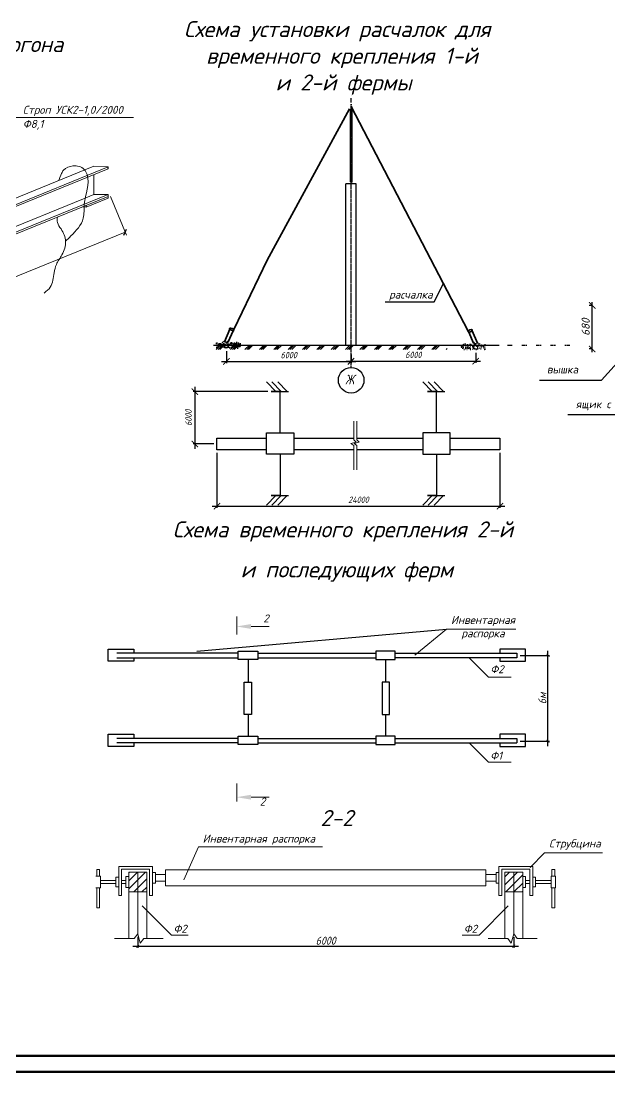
# Model space of a CAD drawing. Header units: millimetres. Extents: x -345369 to 252202, y 74562 to 424723.
# Drawn here: x -18678 to -279, y 277053 to 309876 of the extents above; entities that cross this region are included whole.
import ezdxf

# ---------------------------------------------------------------- set-up
doc = ezdxf.new("R2010")
doc.units = ezdxf.units.MM
doc.linetypes.add('CENTER', pattern=[50.8, 31.75, -6.35, 6.35, -6.35])
doc.linetypes.add('Штрихпунктирная', pattern=[670.277762, 352.777767, -176.388884, 0, -141.111112])
for name, color, linetype, lineweight in [('00AXES', 130, 'CENTER', 25), ('Выносные', 250, 'Continuous', 15), ('колонны', 7, 'Continuous', 60), ('Контур', 7, 'Continuous', 25), ('ТОнкая', 7, 'Continuous', 35), ('тонкая0.09', 7, 'Continuous', 9)]:
    doc.layers.add(name, color=color, linetype=linetype, lineweight=lineweight)
for name, color, linetype in [('Земля_пл', 250, 'Continuous'), ('Осев_лин', 251, 'Штрихпунктирная'), ('Перегородки_пл', 250, 'Continuous'), ('Разрез', 151, 'Continuous'), ('стены тонкая', 7, 'Continuous'), ('Стены_фас', 7, 'Continuous'), ('Ферма НОВ', 250, 'Continuous')]:
    doc.layers.add(name, color=color, linetype=linetype)
doc.styles.add('100+', font='isocpeur.TTF', dxfattribs={"width": 0.9, "oblique": 15, "height": 120})
doc.styles.add('PSTUDIO', font='isocpeur.TTF', dxfattribs={"oblique": 10, "height": 350})
doc.styles.get("Standard").update_dxf_attribs({"font": 'isocpeur.TTF', "oblique": 15})
doc.styles.add('TXT200N', font='isocpeur.TTF', dxfattribs={"width": 0.9, "oblique": 15, "height": 200})
doc.styles.add('Т-250-наклон', font='isocpeur.TTF', dxfattribs={"width": 0.8, "oblique": 15})
doc.dimstyles.new('ARKO_TICK$0', dxfattribs={"dimscale": 100, "dimtxt": 120, "dimasz": 1, "dimexe": 0.5, "dimexo": 1, "dimgap": 0.5, "dimtad": 1, "dimdec": 0, "dimlfac": 2, "dimzin": 0, "dimdsep": 46, "dimtxsty": '100+', "dimblk": 'ARCHTICK', "dimcen": 1, "dimdle": 1.5, "dimclrt": 256, "dimadec": 0, "dimazin": 0, "dimtfac": 1, "dimtdec": 0, "dimtix": 1, "dimtmove": 0, "dimatfit": 3, "dimldrblk": 'dblk_0', "dimfxl": 1, "dimtolj": 1, "dimtzin": 0, "dimarcsym": 0})
doc.dimstyles.new('ss50', dxfattribs={"dimtxt": 125, "dimasz": 150, "dimexe": 100, "dimexo": 100, "dimgap": 31.25, "dimtad": 1, "dimdec": 0, "dimdsep": 46, "dimtxsty": 'Standard', "dimblk": 'OBLIQUE', "dimcen": 125, "dimdle": 100, "dimadec": 0, "dimazin": 0, "dimtfac": 1, "dimtdec": 0, "dimtmove": 1, "dimatfit": 3, "dimfxl": 1, "dimarcsym": 0})
doc.dimstyles.new('Копия(2) ARKO_TICK', dxfattribs={"dimscale": 100, "dimtxt": 200, "dimasz": 2, "dimexe": 0.5, "dimexo": 1, "dimgap": 1, "dimtad": 1, "dimdec": 0, "dimzin": 0, "dimtxsty": 'TXT200N', "dimblk": 'ARCHTICK', "dimcen": 1, "dimdle": 1.5, "dimadec": 1, "dimazin": 0, "dimtfac": 1, "dimtdec": 0, "dimtix": 1, "dimtmove": 0, "dimatfit": 3, "dimfxl": 1, "dimtolj": 1, "dimtzin": 0, "dimarcsym": 0})

# ---------------------------------------------------------------- blocks, each defined once
blk = doc.blocks.new('_ArchTick')
at = {"color": 0, "linetype": 'ByBlock', "const_width": 0.15}
blk.add_lwpolyline([(-0.5, -0.5), (0.5, 0.5)], dxfattribs=at)
blk = doc.blocks.new('*D495')
at = {"color": 0, "lineweight": -2, "transparency": 16777216}
for p, q in [((-15182, 280979), (-3138, 280979)), ((-15032, 281269), (-15032, 280929)), ((-3288, 281265), (-3288, 280929))]:
    blk.add_line(p, q, dxfattribs=at)
at = {"layer": 'Defpoints', "color": 0, "transparency": 16777216}
for p in [(-15032, 281369), (-3288, 281365), (-3288, 280979)]:
    blk.add_point(p, dxfattribs=at)
at = {"color": 0, "lineweight": -2, "transparency": 16777216, "xscale": 100, "yscale": 100, "zscale": 100, "rotation": 180}
blk.add_blockref('_ArchTick', (-15032, 280979), dxfattribs=at)
at = {"color": 0, "lineweight": -2, "transparency": 16777216, "xscale": 100, "yscale": 100, "zscale": 100}
blk.add_blockref('_ArchTick', (-3288, 280979), dxfattribs=at)
at = {"lineweight": 25, "transparency": 16777216, "insert": (-9160, 281154), "char_height": 120, "attachment_point": 5, "style": '100+'}
blk.add_mtext('\\A1;{\\H2.0833x;6000}', dxfattribs=at)
blk = doc.blocks.new('dblk_0')
at = {"color": 0, "linetype": 'ByBlock'}
for p, q in [((1, 1), (-1, -1)), ((-1, 0), (1, 0)), ((0, 1), (0, -1))]:
    blk.add_line(p, q, dxfattribs=at)
blk = doc.blocks.new('*D529')
at = {"color": 0, "lineweight": -2, "transparency": 16777216}
for p, q in [((-2219, 287230), (-2219, 290211)), ((-3089, 290061), (-2169, 290061)), ((-3089, 287380), (-2169, 287380))]:
    blk.add_line(p, q, dxfattribs=at)
at = {"layer": 'Defpoints', "color": 0, "transparency": 16777216}
for p in [(-3189, 290061), (-2219, 290061), (-3189, 287380)]:
    blk.add_point(p, dxfattribs=at)
at = {"color": 0, "lineweight": -2, "transparency": 16777216, "xscale": 100, "yscale": 100, "zscale": 100}
for p, rotation in [((-2219, 290061), 90), ((-2219, 287380), 270)]:
    blk.add_blockref('_ArchTick', p, dxfattribs=dict(at, rotation=rotation))
at = {"lineweight": 25, "transparency": 16777216, "insert": (-2394, 288720), "char_height": 120, "attachment_point": 5, "rotation": 90, "style": '100+'}
blk.add_mtext('\\A1;{\\H2.0833x;6м}', dxfattribs=at)
blk = doc.blocks.new('*D530')
at = {"layer": 'Defpoints', "color": 0, "transparency": 16777216}
for p in [(-12556, 296488), (-3718, 296488), (-3718, 294726)]:
    blk.add_point(p, dxfattribs=at)
at = {"layer": 'тонкая0.09', "color": 0, "lineweight": -2, "transparency": 16777216}
for p, q in [((-12556, 296388), (-12556, 294676)), ((-3718, 296388), (-3718, 294676)), ((-12706, 294726), (-3568, 294726))]:
    blk.add_line(p, q, dxfattribs=at)
at = {"layer": 'тонкая0.09', "color": 0, "lineweight": -2, "transparency": 16777216, "xscale": 200, "yscale": 200, "zscale": 200, "rotation": 180}
blk.add_blockref('_ArchTick', (-12556, 294726), dxfattribs=at)
at = {"layer": 'тонкая0.09', "color": 0, "lineweight": -2, "transparency": 16777216, "xscale": 200, "yscale": 200, "zscale": 200}
blk.add_blockref('_ArchTick', (-3718, 294726), dxfattribs=at)
at = {"layer": 'тонкая0.09', "color": 0, "lineweight": 25, "transparency": 16777216, "insert": (-8137, 294926), "char_height": 200, "attachment_point": 5, "style": 'TXT200N'}
blk.add_mtext('\\A1;24000', dxfattribs=at)
blk = doc.blocks.new('*D531')
at = {"layer": 'Defpoints', "color": 0, "transparency": 16777216}
for p in [(-12261, 299661), (-8369, 299564), (-8369, 299243)]:
    blk.add_point(p, dxfattribs=at)
at = {"layer": 'тонкая0.09', "color": 0, "lineweight": -2, "transparency": 16777216}
for p, q in [((-12261, 299561), (-12261, 299193)), ((-8369, 299464), (-8369, 299193)), ((-12411, 299243), (-8219, 299243))]:
    blk.add_line(p, q, dxfattribs=at)
at = {"layer": 'тонкая0.09', "color": 0, "lineweight": -2, "transparency": 16777216, "xscale": 200, "yscale": 200, "zscale": 200, "rotation": 180}
blk.add_blockref('_ArchTick', (-12261, 299243), dxfattribs=at)
at = {"layer": 'тонкая0.09', "color": 0, "lineweight": -2, "transparency": 16777216, "xscale": 200, "yscale": 200, "zscale": 200}
blk.add_blockref('_ArchTick', (-8369, 299243), dxfattribs=at)
at = {"layer": 'тонкая0.09', "color": 0, "lineweight": 25, "transparency": 16777216, "insert": (-10315, 299443), "char_height": 200, "attachment_point": 5, "style": 'TXT200N'}
blk.add_mtext('\\A1;6000', dxfattribs=at)
blk = doc.blocks.new('*D532')
at = {"layer": 'Defpoints', "color": 0, "transparency": 16777216}
for p in [(-4474, 299615), (-8369, 299243), (-4474, 299251)]:
    blk.add_point(p, dxfattribs=at)
at = {"layer": 'тонкая0.09', "color": 0, "lineweight": -2, "transparency": 16777216}
for p, q in [((-4474, 299515), (-4474, 299201)), ((-8519, 299251), (-4324, 299251)), ((-8369, 299343), (-8369, 299301))]:
    blk.add_line(p, q, dxfattribs=at)
at = {"layer": 'тонкая0.09', "color": 0, "lineweight": -2, "transparency": 16777216, "xscale": 200, "yscale": 200, "zscale": 200, "rotation": 180}
blk.add_blockref('_ArchTick', (-8369, 299251), dxfattribs=at)
at = {"layer": 'тонкая0.09', "color": 0, "lineweight": -2, "transparency": 16777216, "xscale": 200, "yscale": 200, "zscale": 200}
blk.add_blockref('_ArchTick', (-4474, 299251), dxfattribs=at)
at = {"layer": 'тонкая0.09', "color": 0, "lineweight": 25, "transparency": 16777216, "insert": (-6422, 299451), "char_height": 200, "attachment_point": 5, "style": 'TXT200N'}
blk.add_mtext('\\A1;6000', dxfattribs=at)
blk = doc.blocks.new('*D533')
at = {"layer": 'Defpoints', "color": 0, "transparency": 16777216}
for p in [(-10864, 298302), (-13245, 296667), (-12556, 296667)]:
    blk.add_point(p, dxfattribs=at)
at = {"layer": 'тонкая0.09', "color": 0, "lineweight": -2, "transparency": 16777216}
for p, q in [((-13245, 298452), (-13245, 296517)), ((-10964, 298302), (-13295, 298302)), ((-12656, 296667), (-13295, 296667))]:
    blk.add_line(p, q, dxfattribs=at)
at = {"layer": 'тонкая0.09', "color": 0, "lineweight": -2, "transparency": 16777216, "xscale": 200, "yscale": 200, "zscale": 200}
for p, rotation in [((-13245, 298302), 90), ((-13245, 296667), 270)]:
    blk.add_blockref('_ArchTick', p, dxfattribs=dict(at, rotation=rotation))
at = {"layer": 'тонкая0.09', "color": 0, "lineweight": 25, "transparency": 16777216, "insert": (-13445, 297484), "char_height": 200, "attachment_point": 5, "rotation": 90, "style": 'TXT200N'}
blk.add_mtext('\\A1;6000', dxfattribs=at)
blk = doc.blocks.new('*D491')
at = {"color": 0, "lineweight": -2, "transparency": 16777216}
for p, q in [((-833, 300995), (-934, 300995)), ((-834, 299535), (-834, 301095)), ((-833, 299635), (-934, 299635))]:
    blk.add_line(p, q, dxfattribs=at)
at = {"layer": 'Defpoints', "color": 0, "transparency": 16777216}
for p in [(-834, 300995), (345, 300995), (287, 299635)]:
    blk.add_point(p, dxfattribs=at)
at = {"color": 0, "lineweight": -2, "transparency": 16777216, "xscale": 200, "yscale": 200, "zscale": 200}
for p, rotation in [((-834, 300995), 90), ((-834, 299635), 270)]:
    blk.add_blockref('_ArchTick', p, dxfattribs=dict(at, rotation=rotation))
at = {"color": 0, "transparency": 16777216, "insert": (-1039, 300315), "char_height": 300, "attachment_point": 5, "rotation": 90}
blk.add_mtext('{\\H0.83333x;680}', dxfattribs=at)
blk = doc.blocks.new('_OBLIQUE')
at = {"color": 0, "linetype": 'ByBlock'}
blk.add_line((-0.5, -0.5), (0.5, 0.5), dxfattribs=at)

msp = doc.modelspace()

# ---------------------------------------------------------------- hatches: boundary and pattern name
at = {"linetype": 'Continuous', "lineweight": 15}
h = msp.add_hatch(dxfattribs=at)
h.set_pattern_fill('ANSI31', color=256, scale=56.25, style=0)
h.set_pattern_definition([(45, (-41884.18, 249632.03), (-126.28485, 126.28485), [])])
h.paths.add_polyline_path([(-15030.466041, 283294.289266), (-15311.716041, 283294.289266), (-15311.716041, 282675.539266), (-15030.466041, 282675.539266)])
h.paths.add_polyline_path([(-15030.466041, 282675.539266), (-14749.216041, 282675.539266), (-14749.216041, 283294.289266), (-15030.466041, 283294.289266)])
h.paths.add_polyline_path([(-3287.87048, 283294.289266), (-3569.12048, 283294.289266), (-3569.12048, 282675.539266), (-3287.87048, 282675.539266)])
h.paths.add_polyline_path([(-3287.87048, 282675.539266), (-3006.62048, 282675.539266), (-3006.62048, 283294.289266), (-3287.87048, 283294.289266)])
at = {"layer": 'Земля_пл'}
h = msp.add_hatch(dxfattribs=at)
h.set_pattern_fill('PLAST', color=0, scale=50, angle=45, style=0)
h.set_pattern_definition([(45, (492426.42, 574168.65), (-224.5064, 224.5064), []), (45, (492398.36, 574196.7), (-224.5064, 224.5064), []), (45, (492370.3, 574224.77), (-224.5064, 224.5064), [])])
edge = h.paths.add_edge_path()
edge.add_line((-12615.436306, 299754.824642), (-12615.436306, 299618.205308))
edge.add_line((-12615.436306, 299618.205308), (-5531.91338, 299618.205308))
edge.add_line((-5369.25633, 299618.205308), (-5369.25633, 299754.824642))
edge.add_line((-846.84079, 299754.824642), (-12542.826149, 299754.824642))
h.paths.add_polyline_path([(-10179.216019, 298481.327045), (-10194.602698, 298534.218219), (-10194.602698, 298481.327045)])
at = {"layer": 'ТОнкая'}
h = msp.add_hatch(dxfattribs=at)
h.set_pattern_fill('AR-CONC', scale=0.85, style=0)
h.set_pattern_definition([(129.999875, (476141.55, 162757.27), (-154.856998, -13.547886), [16.1925, -178.1175]), (184.999875, (476141.55, 162757.27), (29.956756, 162.39808), [12.954, -142.494]), (79.548875, (476128.64, 162756.14), (-124.900802, 148.849456), [13.7615, -151.3765]), (133.815675, (476141.55, 162800.45), (-230.41726, -35.73548), [24.28875, -267.17625]), (83.364275, (476122.35, 162797.47), (-201.79314, 210.31216), [20.64225, -227.06475]), (188.815875, (476141.55, 162800.45), (-201.79346, 210.31179), [19.431, -213.741]), (158.999875, (476119.96, 162789.65), (-128.872837, -86.92541), [16.1925, -178.1175]), (213.999875, (476119.96, 162789.65), (-52.531383, 156.559886), [12.954, -142.494]), (108.548475, (476109.22, 162782.41), (-181.403866, 69.634824), [13.7615, -151.3765]), (142.499875, (476141.55, 162757.266), (-2.6251563, 71.871789), [0, -140.7668, 0, -144.653, 0, -143.03375]), (172.499875, (476141.55, 162757.27), (-56.796528, 85.153612), [0, -82.4738, 0, -137.5283, 0, -54.51475]), (212.499875, (476189.694, 162757.266), (-115.2520165, -4.8691816), [0, -53.975, 0, -168.402, 0, -223.4565]), (222.499875, (476211.28, 162757.27), (-125.909757, 21.612791), [0, -70.1675, 0, -111.8362, 0, -158.6865])])
h.paths.add_polyline_path([(-12579.870159, 299848.39678), (-12579.870566, 299661.255799), (-12556.086876, 299661.255747), (-11822.756506, 299661.254151), (-11822.756099, 299848.395132)])
h = msp.add_hatch(dxfattribs=at)
h.set_pattern_fill('AR-CONC', scale=0.85, style=0)
h.set_pattern_definition([(50, (-492882.45, 162712.02), (154.85697, -13.548223), [16.1925, -178.1175]), (355, (-492882.45, 162712.02), (-29.9564, 162.398146), [12.954, -142.494]), (100.451, (-492869.54, 162710.89), (124.901126, 148.849185), [13.7615, -151.3765]), (46.1842, (-492882.45, 162755.2), (230.417185, -35.73598), [24.28875, -267.17625]), (96.6356, (-492863.25, 162752.22), (201.7936, 210.31172), [20.64225, -227.06475]), (351.184, (-492882.45, 162755.2), (201.79391, 210.31135), [19.431, -213.741]), (21, (-492860.86, 162744.4), (128.872648, -86.92569), [16.1925, -178.1175]), (326, (-492860.86, 162744.4), (52.531724, 156.55977), [12.954, -142.494]), (71.4514, (-492850.12, 162737.16), (181.404017, 69.63443), [13.7615, -151.3765]), (37.5, (-492882.447, 162712.02), (2.625313, 71.871783), [0, -140.7668, 0, -144.653, 0, -143.03375]), (7.5, (-492882.45, 162712.02), (56.796713, 85.153489), [0, -82.4738, 0, -137.5283, 0, -54.51475]), (327.5, (-492930.59, 162712.02), (115.252006, -4.8694324), [0, -53.975, 0, -168.402, 0, -223.4565]), (317.5, (-492952.18, 162712.02), (125.909804, 21.612517), [0, -70.1675, 0, -111.8362, 0, -158.6865])])
h.paths.add_polyline_path([(-4917.844063, 299802.086996), (-4917.844063, 299614.946015), (-4184.513694, 299614.946015), (-4160.730003, 299614.946015), (-4160.730003, 299802.086996)])

# ---------------------------------------------------------------- linework, layer by layer
at = {"linetype": 'Continuous', "lineweight": 15, "ltscale": 10}
msp.add_line((-15159.99356, 306860.300287), (-18849.286682, 306860.300287), dxfattribs=at)
at = {"lineweight": 15}
for p, q in [((-19155.807261, 304222.091476), (-16399.923569, 305346.600867)), ((-19112.13569, 304035.103482), (-15958.349656, 305321.972743)), ((-19103.432515, 303979.21443), (-15958.349656, 305262.532452)), ((-16404.235201, 304457.839204), (-16401.208053, 305081.828735)), ((-19394.349607, 303237.754431), (-16727.0266, 304326.127564)), ((-19238.658569, 303060.733654), (-15958.349656, 304399.229248)), ((-19207.65678, 303132.8239), (-15958.177578, 304458.739753)), ((-16727.0266, 304326.127564), (-16404.235201, 304457.839204)), ((-16641.926401, 304061.843408), (-15958.349656, 304340.769718))]:
    msp.add_line(p, q, dxfattribs=at)
at = {"lineweight": 15, "ltscale": 10}
for p, q in [((-16399.923569, 305346.600867), (-15958.349656, 305321.972743)), ((-16405.547556, 304457.839204), (-15958.177578, 304458.739753)), ((-16767.795486, 304068.94338), (-16641.754323, 304061.913623))]:
    msp.add_line(p, q, dxfattribs=at)
at = {"lineweight": 25}
msp.add_line((-15958.349656, 305262.532452), (-15958.801393, 305321.788417), dxfattribs=at)
at = {"lineweight": 15, "ltscale": 100}
for p, q in [((-15958.349656, 304405.724751), (-15958.456373, 304458.739192)), ((-15958.349656, 304340.769718), (-15958.349656, 304405.724751)), ((-15880.626189, 304400.422629), (-15386.208243, 303188.731233)), ((-16641.926401, 304061.843408), (-16641.926401, 304120.302938)), ((-25875.500403, 299022.090432), (-15425.877113, 303285.949445))]:
    msp.add_line(p, q, dxfattribs=at)
at = {"color": 7, "lineweight": 25}
for p, q in [((-11014.223594, 298608.318832), (-10721.304791, 298302.32215)), ((-10839.731777, 298608.318832), (-10546.812974, 298302.32215)), ((-10656.667862, 298608.318832), (-10363.749059, 298302.32215)), ((-6130.339613, 298608.318832), (-5837.42081, 298302.32215)), ((-5955.847796, 298608.318832), (-5662.928993, 298302.32215)), ((-5772.783881, 298608.318832), (-5479.865078, 298302.32215)), ((-11014.223594, 294752.075625), (-10721.304791, 295058.072307)), ((-10839.731777, 294752.075625), (-10546.812974, 295058.072307)), ((-10656.667862, 294752.075625), (-10363.749059, 295058.072307)), ((-6130.339613, 294752.075625), (-5837.42081, 295058.072307)), ((-5955.847796, 294752.075625), (-5662.928993, 295058.072307)), ((-5772.783881, 294752.075625), (-5479.865078, 295058.072307))]:
    msp.add_line(p, q, dxfattribs=at)
for p, q in [((-2480.566952, 298660.551202), (-543.930492, 298660.551202)), ((-1593.135498, 297587.662631), (2495.384646, 297587.662631))]:
    msp.add_line(p, q)
at = {"lineweight": 13}
for p, q in [((-8284.167488, 297374.285639), (-8284.167488, 296795.656538)), ((-8185.981105, 297374.285639), (-8185.981105, 296795.656538)), ((-8212.61449, 296726.98664), (-8374.023557, 296678.041614)), ((-8284.167488, 296795.656538), (-8212.61449, 296726.98664)), ((-8114.428107, 296726.98664), (-8275.837174, 296678.041614)), ((-8185.981105, 296795.656538), (-8114.428107, 296726.98664)), ((-8374.023557, 296678.041614), (-8284.167488, 296620.459234)), ((-8284.167488, 296620.459234), (-8284.167488, 295856.501391)), ((-8275.837174, 296678.041614), (-8185.981105, 296620.459234)), ((-8185.981105, 296620.459234), (-8185.981105, 295856.501391))]:
    msp.add_line(p, q, dxfattribs=at)
at = {"linetype": 'Continuous', "lineweight": 9}
for p, q in [((-6374.731948, 290066.819601), (-5386.158644, 290879.922015)), ((-5386.158644, 290879.922015), (-3217.500615, 290879.922015)), ((-4676.138619, 289991.048961), (-4070.971916, 289386.322526)), ((-4070.971916, 289386.322526), (-3367.669935, 289386.322526)), ((-4676.138619, 287332.825944), (-4070.971916, 286728.099509)), ((-4070.971916, 286728.099509), (-3367.669935, 286728.099509)), ((-13588.74859, 283054.140244), (-13134.873563, 284082.552207)), ((-13134.873563, 284082.552207), (-9263.045771, 284082.552207)), ((-2774.556666, 283440.788358), (-2320.681639, 283894.333185)), ((-14889.856085, 282237.110055), (-13982.106031, 281330.020402)), ((-3461.462324, 282237.110055), (-4369.212378, 281330.020402)), ((-13982.106031, 281330.020402), (-13454.629545, 281330.020402)), ((-4369.212378, 281330.020402), (-4896.688864, 281330.020402))]:
    msp.add_line(p, q, dxfattribs=at)
at = {"linetype": 'Continuous', "lineweight": 15}
for p, q in [((-2320.681639, 283894.333185), (-516.937358, 283894.333185)), ((-16312.976196, 283170.449899), (-16312.976196, 283378.415489)), ((-16312.976196, 283378.415489), (-16222.976196, 283378.415489)), ((-16222.976196, 283170.449899), (-16222.976196, 283378.415489)), ((-15626.716041, 283474.289266), (-15626.716041, 282560.073537)), ((-15626.716041, 283474.289266), (-14569.216041, 283474.289266)), ((-15536.716041, 283384.289266), (-15536.716041, 282560.073537)), ((-15536.716041, 283384.289266), (-14659.216041, 283384.289266)), ((-15311.716041, 283294.289266), (-15311.716041, 282675.539266)), ((-15311.716041, 283294.289266), (-14749.216041, 283294.289266)), ((-15311.716041, 283294.289266), (-15311.716041, 281225.294502)), ((-14749.216041, 283294.289266), (-14749.216041, 282675.539266)), ((-14749.216041, 283294.289266), (-14749.216041, 281225.294502)), ((-14659.216041, 283384.289266), (-14659.216041, 282560.073537)), ((-14569.216041, 283474.289266), (-14569.216041, 282560.073537)), ((-14569.216041, 283285.816515), (-14479.216041, 283285.816515)), ((-14569.216041, 283285.816515), (-14569.216041, 282948.316515)), ((-14479.216041, 283285.816515), (-14479.216041, 282948.316515)), ((-14163.997157, 283224.533889), (-14163.997157, 283371.030252)), ((-14163.997157, 283371.030252), (-9544.549223, 283371.030252)), ((-9544.549223, 283371.030252), (-4154.339364, 283371.030252)), ((-4154.339364, 283224.533889), (-4154.339364, 283371.030252)), ((-3749.12048, 283285.816515), (-3839.12048, 283285.816515)), ((-3839.12048, 283285.816515), (-3839.12048, 282948.316515)), ((-3749.12048, 283474.289266), (-3749.12048, 282560.073537)), ((-2691.62048, 283474.289266), (-3749.12048, 283474.289266)), ((-3749.12048, 283285.816515), (-3749.12048, 282948.316515)), ((-3659.12048, 283384.289266), (-3659.12048, 282560.073537)), ((-2781.62048, 283384.289266), (-3659.12048, 283384.289266)), ((-3006.62048, 283294.289266), (-3569.12048, 283294.289266)), ((-3569.12048, 283294.289266), (-3569.12048, 282675.539266)), ((-3569.12048, 283294.289266), (-3569.12048, 281225.294502)), ((-3006.62048, 283294.289266), (-3006.62048, 282675.539266)), ((-3006.62048, 283294.289266), (-3006.62048, 281225.294502)), ((-2781.62048, 283384.289266), (-2781.62048, 282560.073537)), ((-2691.62048, 283474.289266), (-2691.62048, 282560.073537)), ((-2005.360325, 283378.415489), (-2095.360325, 283378.415489)), ((-2095.360325, 283170.449899), (-2095.360325, 283378.415489)), ((-2005.360325, 283170.449899), (-2005.360325, 283378.415489)), ((-16198.735254, 283170.449899), (-16337.217138, 283170.449899)), ((-16312.976196, 283170.449899), (-16222.976196, 283170.449899)), ((-16198.735254, 282984.914266), (-16198.735254, 283170.449899)), ((-16198.735254, 283029.914266), (-15716.716041, 283029.914266)), ((-16198.735254, 282984.914266), (-16198.735254, 282799.378633)), ((-16198.735254, 282939.914266), (-15716.716041, 282939.914266)), ((-15716.716041, 283135.440667), (-15626.716041, 283135.440667)), ((-15716.716041, 283135.440667), (-15716.716041, 282834.387865)), ((-15536.716041, 283029.914266), (-15401.716041, 283029.914266)), ((-15536.716041, 282939.914266), (-15401.716041, 282939.914266)), ((-15401.716041, 283153.664266), (-15311.716041, 283153.664266)), ((-15401.716041, 283153.664266), (-15401.716041, 282816.164266)), ((-15401.716041, 283029.914266), (-15401.716041, 282939.914266)), ((-15311.716041, 283153.664266), (-15311.716041, 282816.164266)), ((-14569.216041, 282948.316515), (-14479.216041, 282948.316515)), ((-14479.216041, 283224.533889), (-14163.997157, 283224.533889)), ((-14479.216041, 283009.599141), (-14163.997157, 283009.599141)), ((-14163.997157, 283224.533889), (-14163.997157, 283009.599141)), ((-14163.997157, 283009.599141), (-14163.997157, 282863.102778)), ((-3839.12048, 283224.533889), (-4154.339364, 283224.533889)), ((-4154.339364, 283224.533889), (-4154.339364, 283009.599141)), ((-3839.12048, 283009.599141), (-4154.339364, 283009.599141)), ((-4154.339364, 283009.599141), (-4154.339364, 282863.102778)), ((-3749.12048, 282948.316515), (-3839.12048, 282948.316515)), ((-3006.62048, 283153.664266), (-3006.62048, 282816.164266)), ((-2916.62048, 283153.664266), (-3006.62048, 283153.664266)), ((-2916.62048, 283153.664266), (-2916.62048, 282816.164266)), ((-2916.62048, 283029.914266), (-2916.62048, 282939.914266)), ((-2781.62048, 283029.914266), (-2916.62048, 283029.914266)), ((-2781.62048, 282939.914266), (-2916.62048, 282939.914266)), ((-2601.62048, 283135.440667), (-2691.62048, 283135.440667)), ((-2601.62048, 283135.440667), (-2601.62048, 282834.387865)), ((-2119.601266, 283029.914266), (-2601.62048, 283029.914266)), ((-2119.601266, 282939.914266), (-2601.62048, 282939.914266)), ((-2119.601266, 282984.914266), (-2119.601266, 283170.449899)), ((-2119.601266, 283170.449899), (-1981.119383, 283170.449899)), ((-2119.601266, 282984.914266), (-2119.601266, 282799.378633)), ((-2005.360325, 283170.449899), (-2095.360325, 283170.449899)), ((-1981.119383, 283170.449899), (-1981.119383, 282984.914266)), ((-1981.119383, 282799.378633), (-1981.119383, 282984.914266)), ((-16198.735254, 282799.378633), (-16337.217138, 282799.378633)), ((-16312.976196, 282183.8267), (-16312.976196, 282799.378633)), ((-16222.976196, 282183.8267), (-16222.976196, 282799.378633)), ((-15716.716041, 282834.387865), (-15626.716041, 282834.387865)), ((-15401.716041, 282816.164266), (-15311.716041, 282816.164266)), ((-15311.716041, 282675.539266), (-14749.216041, 282675.539266)), ((-14163.997157, 282863.102778), (-9544.549223, 282863.102778)), ((-9544.549223, 282863.102778), (-4154.339364, 282863.102778)), ((-3006.62048, 282675.539266), (-3569.12048, 282675.539266)), ((-2916.62048, 282816.164266), (-3006.62048, 282816.164266)), ((-2601.62048, 282834.387865), (-2691.62048, 282834.387865)), ((-2119.601266, 282799.378633), (-1981.119383, 282799.378633)), ((-2095.360325, 282183.8267), (-2095.360325, 282799.378633)), ((-2005.360325, 282183.8267), (-2005.360325, 282799.378633)), ((-15626.716041, 282560.073537), (-15536.716041, 282560.073537)), ((-14659.216041, 282560.073537), (-14569.216041, 282560.073537)), ((-3659.12048, 282560.073537), (-3749.12048, 282560.073537)), ((-2691.62048, 282560.073537), (-2781.62048, 282560.073537)), ((-16312.976196, 282183.8267), (-16222.976196, 282183.8267)), ((-2005.360325, 282183.8267), (-2095.360325, 282183.8267)), ((-15142.031253, 281225.294502), (-15031.583325, 281369.199675)), ((-14954.533855, 281081.389328), (-15031.583325, 281369.199675)), ((-3363.802665, 281081.389328), (-3286.753195, 281369.199675)), ((-3176.305268, 281225.294502), (-3286.753195, 281369.199675)), ((-15760.482435, 281225.294502), (-15142.031253, 281225.294502)), ((-14954.533855, 281081.389328), (-14844.085928, 281225.294502)), ((-14844.085928, 281225.294502), (-14235.786553, 281225.294502)), ((-3474.250593, 281225.294502), (-4082.549968, 281225.294502)), ((-3363.802665, 281081.389328), (-3474.250593, 281225.294502)), ((-2557.854086, 281225.294502), (-3176.305268, 281225.294502))]:
    msp.add_line(p, q, dxfattribs=at)
at = {"linetype": 'Continuous', "lineweight": 15, "ltscale": 180}
for p, q in [((-15030.466041, 283294.289266), (-15030.466041, 281365.026174)), ((-3287.87048, 283294.289266), (-3287.87048, 281365.026174))]:
    msp.add_line(p, q, dxfattribs=at)
at = {"color": 0}
msp.add_circle((-8364.62567, 298657.47802), 400, dxfattribs=at)
at = {"lineweight": 15}
msp.add_open_spline([(-17286.366641, 302996.755077), (-17231.67171, 303051.284991), (-17019.228658, 303263.08709), (-16672.026124, 303620.439155), (-16749.847381, 304324.868966), (-16483.24672, 304849.917667), (-16718.514092, 305313.971545), (-17048.46589, 305396.464124), (-17303.419189, 305277.090803), (-17394.178222, 305166.326467), (-17497.553194, 304898.724629)], degree=3, knots=[0, 0, 0, 0, 742.9558917237, 2885.7484955196, 4289.727577353, 7250.3116484527, 7828.9102629026, 9002.6262767022, 10030.0777043076, 10351.0282059891, 10351.0282059891, 10351.0282059891, 10351.0282059891], dxfattribs=at)
msp.add_spline([(-17541.232754, 303753.350427), (-17541.232754, 303581.023522), (-17426.778678, 303382.783247), (-17286.366641, 302996.755077), (-17399.759304, 302573.5679), (-17574.016886, 302271.744915), (-17642.530759, 302016.047658), (-17762.766764, 301567.320777), (-17950.098086, 301379.989455)], degree=3, dxfattribs=at)
at = {"layer": '00AXES', "linetype": 'CENTER', "ltscale": 2}
msp.add_line((-8369.25633, 299057.451215), (-8369.25633, 307230.779827), dxfattribs=at)
at = {"layer": 'Выносные', "color": 7, "lineweight": 25, "ltscale": 500}
msp.add_line((-543.930492, 298660.551202), (339.747019, 299634.832161), dxfattribs=at)
at = {"layer": 'колонны', "color": 7, "ltscale": 100}
for p, q in [((20033.506504, 277553.283561), (-61566.493496, 277553.283561)), ((20533.506504, 277053.283561), (-63566.493496, 277053.283561))]:
    msp.add_line(p, q, dxfattribs=at)
at = {"layer": 'Осев_лин', "color": 0, "ltscale": 0.4}
msp.add_line((-8369.25633, 304646.464867), (-8369.25633, 307558.393438), dxfattribs=at)
at = {"layer": 'Перегородки_пл', "color": 0}
for p, q in [((-8529.25633, 299754.824642), (-8529.25633, 304787.615136)), ((-8209.25633, 304787.615136), (-8529.25633, 304787.615136)), ((-8209.25633, 299754.824642), (-8209.25633, 304787.615136))]:
    msp.add_line(p, q, dxfattribs=at)
at = {"layer": 'стены тонкая', "color": 7, "lineweight": 15}
for p, q in [((-11939.158139, 291277.710777), (-11939.158139, 290714.885449)), ((-11939.158139, 286064.157178), (-11939.158139, 285501.33185))]:
    msp.add_line(p, q, dxfattribs=at)
at = {"layer": 'стены тонкая', "color": 7}
for p, q in [((-11891.530696, 290131.366955), (-15688.741996, 290131.366955)), ((-15688.741996, 289991.048961), (-11891.530696, 289991.048961)), ((-15548.387588, 290131.401401), (-15688.705581, 290131.401401)), ((-11585.920023, 289939.325162), (-11585.920023, 289224.589074)), ((-7291.563969, 289939.325162), (-7291.563969, 289224.589074)), ((-6985.953296, 290131.366955), (-3188.741996, 290131.366955)), ((-3188.741996, 289991.048961), (-6985.953296, 289991.048961)), ((-3329.096404, 290131.401401), (-3188.77841, 290131.401401)), ((-3188.741996, 290131.366955), (-3188.741996, 289991.048961)), ((-11585.920023, 288216.535758), (-11585.920023, 287536.125469)), ((-7291.563969, 288216.535758), (-7291.563969, 287536.125469)), ((-11891.530696, 287473.178384), (-15688.741996, 287473.178384)), ((-11891.530696, 287332.825944), (-15688.741996, 287332.825944)), ((-15548.387588, 287473.247278), (-15688.705581, 287473.247278)), ((-15548.387588, 287473.212831), (-15688.705581, 287473.212831)), ((-6985.953296, 287473.178384), (-3188.741996, 287473.178384)), ((-6985.953296, 287332.825944), (-3188.741996, 287332.825944)), ((-3329.096404, 287473.247278), (-3188.77841, 287473.247278)), ((-3329.096404, 287473.212831), (-3188.77841, 287473.212831)), ((-3188.741996, 287473.212831), (-3188.741996, 287332.894838)), ((-3188.741996, 287473.178384), (-3188.741996, 287332.860391))]:
    msp.add_line(p, q, dxfattribs=at)
at = {"layer": 'стены тонкая'}
for points in [[(-13188.741996, 290194.31404), (-5386.158644, 290879.922015)], [(-11280.309349, 290131.366955), (-7597.174643, 290131.366955)], [(-11280.309349, 289991.014515), (-7597.174643, 289991.014515)], [(-11280.309349, 287473.178384), (-7597.174643, 287473.178384)], [(-11280.309349, 287332.825944), (-7597.174643, 287332.825944)]]:
    msp.add_lwpolyline(points, dxfattribs=at)
at = {"layer": 'стены тонкая', "color": 7, "lineweight": 15}
for points in [[(-11491.11118, 290966.551472), (-10925.384583, 290966.551472)], [(-11491.11118, 285635.115482), (-10925.384583, 285635.115482)]]:
    msp.add_lwpolyline(points, dxfattribs=at)
at = {"layer": 'стены тонкая', "color": 7}
for points in [[(-15154.93193, 289991.048961), (-15154.93193, 289881.165486), (-15958.100358, 289881.165486), (-15958.100358, 290256.747069), (-15154.93193, 290256.747069), (-15154.93193, 290131.366955)], [(-3722.552061, 289991.048961), (-3722.552061, 289881.165486), (-2919.383633, 289881.165486), (-2919.383633, 290256.747069), (-3722.552061, 290256.747069), (-3722.552061, 290131.366955)], [(-15154.93193, 287332.894838), (-15154.93193, 287223.011363), (-15958.100358, 287223.011363), (-15958.100358, 287598.592946), (-15154.93193, 287598.592946), (-15154.93193, 287473.212831)], [(-3722.552061, 287332.894838), (-3722.552061, 287223.011363), (-2919.383633, 287223.011363), (-2919.383633, 287598.592946), (-3722.552061, 287598.592946), (-3722.552061, 287473.212831)]]:
    msp.add_lwpolyline(points, dxfattribs=at)
for points in [[(-11280.309349, 290194.31404), (-11280.309349, 289939.325162), (-11891.530696, 289939.325162), (-11891.530696, 290194.31404)], [(-7597.174643, 290194.31404), (-7597.174643, 289939.325162), (-6985.953296, 289939.325162), (-6985.953296, 290194.31404)], [(-11707.890871, 289224.589074), (-11477.599961, 289224.589074), (-11477.599961, 288216.535758), (-11707.890871, 288216.535758)], [(-7169.593121, 289224.589074), (-7399.88403, 289224.589074), (-7399.88403, 288216.535758), (-7169.593121, 288216.535758)], [(-11280.309349, 287536.125469), (-11280.309349, 287281.136592), (-11891.530696, 287281.136592), (-11891.530696, 287536.125469)], [(-7597.174643, 287536.125469), (-7597.174643, 287281.136592), (-6985.953296, 287281.136592), (-6985.953296, 287536.125469)]]:
    msp.add_lwpolyline(points, close=True, dxfattribs=at)
at = {"layer": 'стены тонкая', "color": 7, "lineweight": 15}
for points in [[(-11491.11118, 291042.488972), (-11946.73618, 290966.551472), (-11491.11118, 290890.613972)], [(-11491.11118, 285711.052982), (-11946.73618, 285635.115482), (-11491.11118, 285559.177982)]]:
    msp.add_solid(points, dxfattribs=at)
at = {"layer": 'Стены_фас', "color": 0}
msp.add_line((-12668.432386, 299754.824642), (-3742.391335, 299754.824642), dxfattribs=at)
at = {"layer": 'ТОнкая', "color": 7}
for p, q in [((-10992.413929, 302405.406694), (-8411.75633, 307132.245669)), ((-4707.22406, 300192.365114), (-8369.25633, 307204.115136)), ((-12033.360233, 300238.665734), (-10992.413929, 302405.406694)), ((-12318.496909, 299861.891263), (-12153.47858, 300250.340149)), ((-12202.781954, 299860.669836), (-12049.02829, 300203.746467)), ((-4537.818181, 299814.360873), (-4691.571099, 300157.437838)), ((-4422.103224, 299815.582048), (-4587.120708, 300204.031293))]:
    msp.add_line(p, q, dxfattribs=at)
at = {"layer": 'ТОнкая', "color": 7, "lineweight": 25}
for p, q in [((-5776.628455, 301103.226166), (-5482.075419, 301675.985036)), ((-7298.750101, 301103.226166), (-5776.628455, 301103.226166))]:
    msp.add_line(p, q, dxfattribs=at)
at = {"layer": 'ТОнкая', "color": 7, "extrusion": (0, 0, -1)}
msp.add_ellipse((-12093.559477, 300244.674785), major_axis=(66.921471, -29.991613), ratio=0.419001075, dxfattribs=at)
at = {"layer": 'ТОнкая', "color": 7}
msp.add_ellipse((-4647.039823, 300198.366059), major_axis=(-66.921537, -29.991467), ratio=0.419001075, dxfattribs=at)
at = {"layer": 'ТОнкая', "color": 7, "extrusion": (0, 0, -1)}
for centre, major_axis, ratio, start_param, end_param in [((-12322.785792, 299850.397412), (0.639027, 28.734572), 0.6161508497, 4.6289947522, 7.9099751708), ((-12209.377483, 299848.800756), (-0.319422, -35.439046), 0.3337166103, 1.5563670704, 4.7208039402)]:
    msp.add_ellipse(centre, major_axis=major_axis, ratio=ratio, start_param=start_param, end_param=end_param, dxfattribs=at)
at = {"layer": 'ТОнкая', "color": 7}
for centre, major_axis, ratio, start_param, end_param in [((-4531.222678, 299802.491778), (0.319345, -35.439047), 0.3337166103, 1.5563670704, 4.7208039402), ((-4417.814366, 299804.088187), (-0.638964, 28.734573), 0.6161508497, 4.6289947522, 7.9099751708)]:
    msp.add_ellipse(centre, major_axis=major_axis, ratio=ratio, start_param=start_param, end_param=end_param, dxfattribs=at)
at = {"layer": 'тонкая0.09', "lineweight": 25}
for p, q in [((-10578.872307, 298302.32215), (-10863.737274, 298302.32215)), ((-10863.737274, 298302.32215), (-10324.256627, 298302.32215)), ((-10578.872307, 297012.658477), (-10578.872307, 298302.32215)), ((-5694.988326, 298302.32215), (-5979.853294, 298302.32215)), ((-5979.853294, 298302.32215), (-5440.372646, 298302.32215)), ((-5694.988326, 297012.658477), (-5694.988326, 298302.32215)), ((-10578.872307, 296347.73598), (-10578.872307, 295058.072307)), ((-5694.988326, 296347.73598), (-5694.988326, 295058.072307)), ((-10578.872307, 295058.072307), (-10863.737274, 295058.072307)), ((-10863.737274, 295058.072307), (-10324.256627, 295058.072307)), ((-5694.988326, 295058.072307), (-5979.853294, 295058.072307)), ((-5979.853294, 295058.072307), (-5440.372646, 295058.072307))]:
    msp.add_line(p, q, dxfattribs=at)
at = {"layer": 'тонкая0.09', "lineweight": 30}
for points in [[(-11006.295557, 296487.656303), (-12555.843777, 296487.656303), (-12555.843777, 296845.561896), (-11006.295557, 296845.561896)], [(-10151.449057, 296845.561896), (-8284.167488, 296845.561896)], [(-8185.981105, 296845.561896), (-6122.411577, 296845.561896)], [(-5267.565076, 296845.561896), (-3718.016856, 296845.561896), (-3718.016856, 296487.656303), (-5267.565076, 296487.656303)], [(-8284.167488, 296487.656303), (-10151.449057, 296487.656303)], [(-6122.411577, 296487.656303), (-8185.981105, 296487.656303)]]:
    msp.add_lwpolyline(points, dxfattribs=at)
at = {"layer": 'тонкая0.09', "lineweight": 25}
for points in [[(-11006.295557, 297012.658477), (-10151.449057, 297012.658477), (-10151.449057, 296347.73598), (-11006.295557, 296347.73598)], [(-5267.565076, 297012.658477), (-6122.411577, 297012.658477), (-6122.411577, 296347.73598), (-5267.565076, 296347.73598)]]:
    msp.add_lwpolyline(points, close=True, dxfattribs=at)
at = {"layer": 'Ферма НОВ', "color": 0}
for p, q in [((-8399.25633, 307114.115136), (-8399.25633, 304857.615136)), ((-8339.25633, 307114.115136), (-8339.25633, 304857.615136))]:
    msp.add_line(p, q, dxfattribs=at)
at = {"layer": 'Ферма НОВ', "color": 0, "const_width": 3}
for points in [[(-8414.25633, 307204.115136), (-8324.25633, 307204.115136), (-8324.25633, 307114.115136), (-8414.25633, 307114.115136)], [(-8404.25633, 304857.615136), (-8334.25633, 304857.615136), (-8334.25633, 304787.615136), (-8404.25633, 304787.615136)]]:
    msp.add_lwpolyline(points, close=True, dxfattribs=at)

# ---------------------------------------------------------------- block references
at = {"lineweight": 15, "ltscale": 100, "xscale": 143.4999999999199, "yscale": 143.4999999999199, "zscale": 143.4999999999199, "rotation": 22.19739947843036}
msp.add_blockref('_OBLIQUE', (-15425.877113, 303285.949445), dxfattribs=at)

# ---------------------------------------------------------------- texts
at = {"linetype": 'Continuous', "lineweight": 15, "ltscale": 10, "oblique": 15}
for s, p in [('Строп УСК2-1,0/2000', (-18622.785726, 306978.045313)), ('Ф8,1', (-18622.785726, 306538.105152))]:
    msp.add_text(s, height=250, dxfattribs=at).set_placement(p)
at = {"linetype": 'Continuous', "lineweight": 15, "char_height": 250, "width": 17023.5, "attachment_point": 1}
for s, insert in [('\\pi6690.8;Инвентарная распорка ', (-19694.969645, 284467.98145)), ('Струбцина ', (-2181.856835, 284316.208723)), ('Ф2', (-13916.581346, 281652.62911)), ('Ф2', (-4846.58913, 281651.064154))]:
    msp.add_mtext(s, dxfattribs=dict(at, insert=insert))
at = {"layer": 'Выносные', "color": 7, "lineweight": 25, "char_height": 250, "width": 4872.56509799, "attachment_point": 1, "style": 'PSTUDIO'}
for s, insert in [('вышка', (-2245.971874, 299120.339484)), ('ящик с инструментами', (-1335.49443, 298033.897369))]:
    msp.add_mtext(s, dxfattribs=dict(at, insert=insert))
at = {"layer": 'Контур', "color": 7, "insert": (-25207.572638, 309400.968787), "char_height": 495, "width": 8672.7375, "attachment_point": 1}
msp.add_mtext('Схема строповки прогона', dxfattribs=at)
at = {"layer": 'Разрез', "color": 0, "style": 'Т-250-наклон', "oblique": 15, "width": 0.8}
msp.add_text('Ж', height=300, dxfattribs=at).set_placement((-8551.147808, 298528.783819))
at = {"layer": 'стены тонкая', "color": 7, "char_height": 500, "attachment_point": 1, "line_spacing_factor": 1.5}
for s, insert in [('\\pi-5401;Схема временного крепления 2-й\\P\\pi-3279.5;и последующих ферм', (-8539.413452, 294249.990711)), ('2-2', (-9324.084932, 285235.675007))]:
    msp.add_mtext(s, dxfattribs=dict(at, insert=insert))
at = {"layer": 'стены тонкая', "color": 7, "lineweight": 15, "ltscale": 2, "char_height": 250, "attachment_point": 5}
for insert in [(-11024.068915, 291217.264743), (-11131.723478, 285497.738261)]:
    msp.add_mtext('2', dxfattribs=dict(at, insert=insert))
at = {"layer": 'стены тонкая', "color": 7, "char_height": 250, "width": 64801.7750673, "attachment_point": 8}
for s, insert in [('Инвентарная \\Pраспорка ', (-4245.969406, 290560.828333)), ('Ф2', (-3808.554681, 289507.46109)), ('Ф1', (-3834.353124, 286806.262066))]:
    msp.add_mtext(s, dxfattribs=dict(at, insert=insert))
at = {"layer": 'ТОнкая', "color": 7, "lineweight": 25, "insert": (-6500.253474, 301457.94286), "char_height": 250, "width": 4463.93698871, "attachment_point": 2}
msp.add_mtext('расчалка', dxfattribs=at)
at = {"layer": 'тонкая0.09', "lineweight": 25, "insert": (-13836.83184, 309874.604179), "char_height": 500, "width": 10430.67332603, "attachment_point": 1}
msp.add_mtext('\\pi248.35;Схема установки расчалок для\\P\\pi939.37;временного крепления 1-й\\P\\pi3109.5;и 2-й фермы', dxfattribs=at)

# ---------------------------------------------------------------- dimensions: what is measured, and where the dimension line sits
at = {"color": 0}
dim = msp.add_linear_dim(base=(-833.733714, 300994.832161), p1=(286.91523, 299634.832161), p2=(345.278877, 300994.832161), angle=90, text='{\\H0.83333x;680}', dimstyle='ss50', override={"dimtxt": 300, "dimasz": 200, "dimgap": 80, "dimblk": 'ArchTick', "dimfxl": 1.2, "dimfxlon": 1, "dimarcsym": 2}, dxfattribs=at)
dim.commit()
dim.dimension.update_dxf_attribs({"geometry": '*D491', "text_midpoint": (-1038.733214, 300314.832161)})
at = {"lineweight": 25}
dim = msp.add_linear_dim(base=(-2219.196521, 290061.207958), p1=(-3188.741996, 287379.581888), p2=(-3188.741996, 290061.207958), angle=90, text='{\\H2.0833x;6м}', dimstyle='ARKO_TICK$0', override={"dimfxl": 200}, dxfattribs=at)
dim.commit()
dim.dimension.update_dxf_attribs({"geometry": '*D529', "text_midpoint": (-2394.194521, 288720.394923)})
dim = msp.add_linear_dim(base=(-3287.87048, 280978.736604), p1=(-15031.583325, 281369.199675), p2=(-3287.87048, 281365.026174), text='{\\H2.0833x;6000}', dimstyle='ARKO_TICK$0', override={"dimfxl": 200}, dxfattribs=at)
dim.commit()
dim.dimension.update_dxf_attribs({"geometry": '*D495', "text_midpoint": (-9159.726903, 281153.734604)})
at = {"layer": 'тонкая0.09', "lineweight": 25}
for base, p1, p2, text, picture, middle in [((-8369.25633, 299242.863951), (-12260.806966, 299661.255104), (-8369.25633, 299564.166778), '6000', '*D531', (-10315.031648, 299442.863951)), ((-4474.022838, 299250.632413), (-8369.25633, 299242.863951), (-4474.022838, 299614.946015), '6000', '*D532', (-6421.639584, 299450.632413)), ((-3718.016856, 294726.134404), (-12555.843777, 296487.656303), (-3718.016856, 296487.656303), '24000', '*D530', (-8136.930317, 294926.134404))]:
    dim = msp.add_linear_dim(base=base, p1=p1, p2=p2, text=text, dimstyle='Копия(2) ARKO_TICK', dxfattribs=at)
    dim.commit()
    dim.dimension.update_dxf_attribs({"geometry": picture, "text_midpoint": middle})
dim = msp.add_linear_dim(base=(-13245.232329, 296666.609099), p1=(-10863.737274, 298302.32215), p2=(-12555.843777, 296666.609099), angle=90, text='6000', dimstyle='Копия(2) ARKO_TICK', dxfattribs=at)
dim.commit()
dim.dimension.update_dxf_attribs({"geometry": '*D533', "text_midpoint": (-13445.232329, 297484.465625)})

doc.saveas('drawing.dxf')
